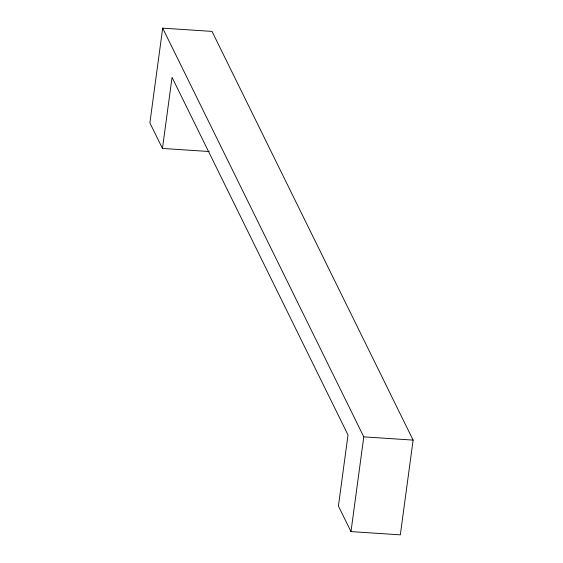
<?xml version="1.0" encoding="UTF-8"?>
<svg xmlns="http://www.w3.org/2000/svg" width="563" height="563" viewBox="0 0 563 563"><rect width="100%" height="100%" fill="white"/><g stroke="black" fill="none" stroke-linecap="round" stroke-linejoin="round"><path stroke-width="0.84" d="M162.454 148.442L172.053 77.377L348.018 434.995L338.419 506.053L350.988 531.599L400.321 534.85L413.115 440.104L212.012 31.401L162.679 28.15L149.885 122.896L162.454 148.442L209.232 151.524M350.988 531.599L363.789 436.853L162.679 28.15M363.789 436.853L413.115 440.104"/></g></svg>
